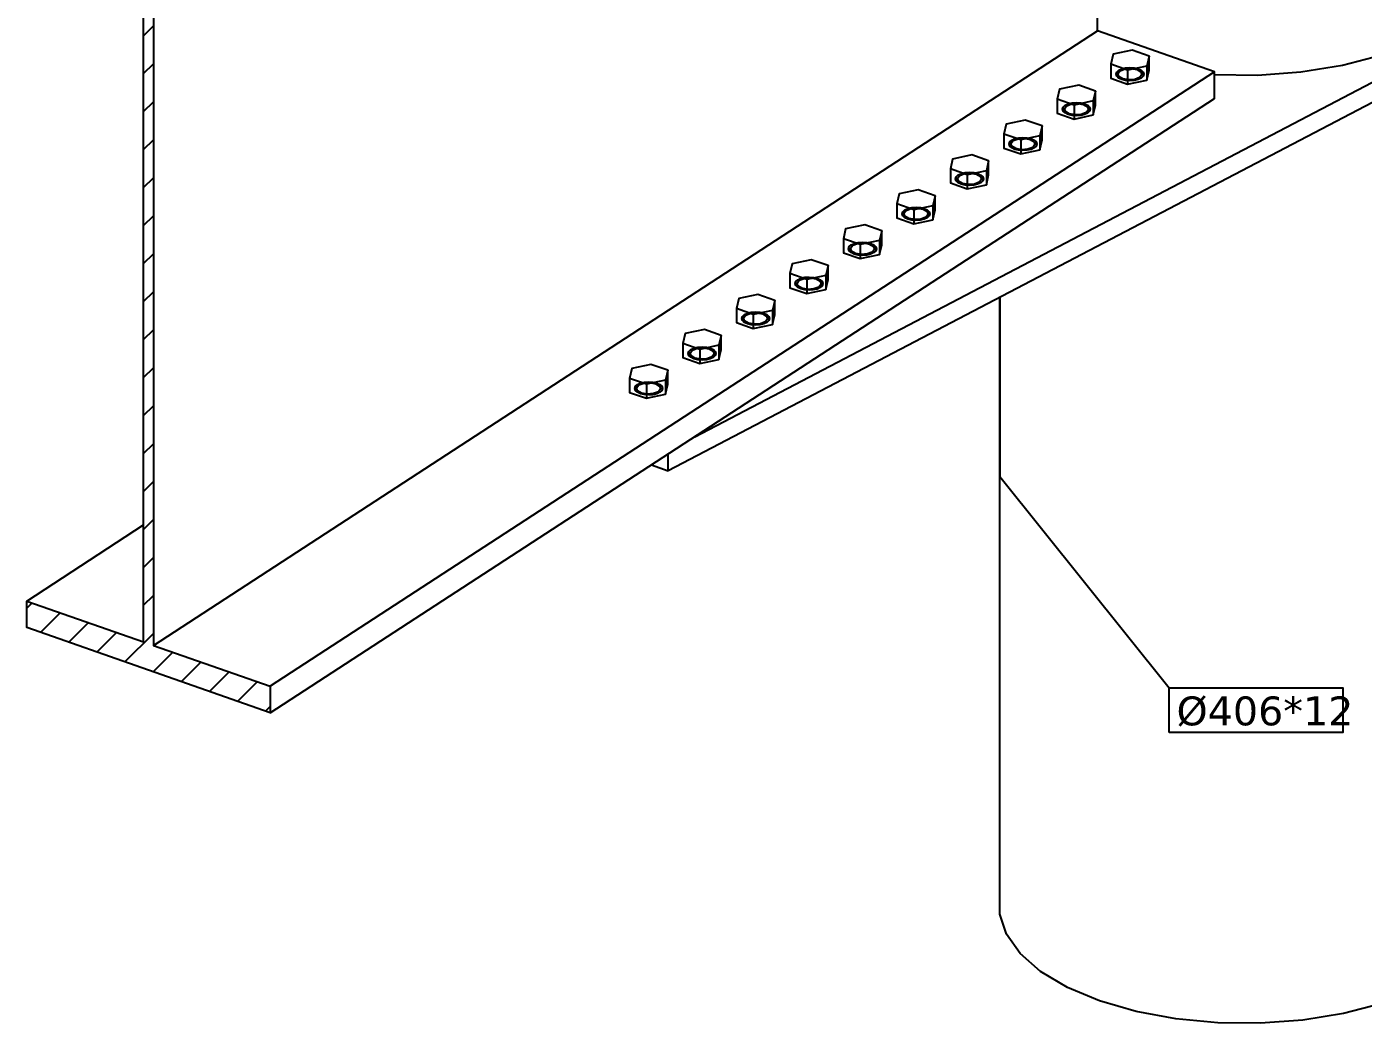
# Model space of a CAD drawing. Header units: millimetres. Extents: x 15962 to 71432, y 9666 to 72266.
# Drawn here: x 27989 to 29095, y 37798 to 38622 of the extents above; entities that cross this region are included whole.
import ezdxf

# ---------------------------------------------------------------- set-up
doc = ezdxf.new("R2010")
doc.units = ezdxf.units.MM
doc.header["$LTSCALE"] = 2
doc.styles.add('Arial Narrow', font='verdana.ttf', dxfattribs={"height": 0.2})

msp = doc.modelspace()

# ---------------------------------------------------------------- hatches: boundary and pattern name
at = {"linetype": 'Continuous'}
h = msp.add_hatch(dxfattribs=at)
h.set_pattern_fill('', scale=7, style=0, pattern_type=0)
h.set_pattern_definition([(45, (27988.857, 38832.595), (-15.71545, 15.71545), [])])
h.paths.add_polyline_path([(27988.8575, 38854.5658), (27988.8575, 38832.5953), (28085.6308, 38798.7375), (28085.6308, 38113.2602), (27988.8575, 38147.118), (27988.8575, 38125.1476), (28190.4686, 38054.6104), (28190.4686, 38076.5808), (28093.6953, 38110.4387), (28093.6953, 38795.916), (28190.4686, 38762.0582), (28190.4686, 38784.0286)])

# ---------------------------------------------------------------- linework, layer by layer
at = {"color": 2, "linetype": 'Continuous'}
for p, q in [((28971.8591, 38585.0805), (28875.0858, 38618.9383)), ((28541.6895, 38283.1718), (29108.0371, 38579.357)), ((29127.1672, 38572.664), (28519.7808, 38255.0166)), ((28794.266, 37888.0118), (28794.266, 38398.5653)), ((27988.8575, 38147.118), (28085.6308, 38210.0945))]:
    msp.add_line(p, q, dxfattribs=at)
for points in [[(28190.4686, 38762.0582), (28093.6953, 38795.916), (28093.6953, 38110.4387), (28190.4686, 38076.5808), (28190.4686, 38054.6104), (27988.8575, 38125.1476), (27988.8575, 38147.118), (28085.6308, 38113.2602), (28085.6308, 38798.7375), (27988.8575, 38832.5953), (27988.8575, 38854.5658), (28320.9779, 39070.6973)], [(28093.6953, 38110.4387), (28875.0858, 38618.9383), (28875.0858, 38659.2037)], [(28971.8591, 38582.8451), (29007.6269, 38582.4727), (29043.4617, 38585.1045), (29077.7944, 38590.6655), (29109.5817, 38598.9867), (29117.6584, 38602.0798)], [(28505.8924, 38259.8764), (28519.7808, 38255.0166), (28519.7808, 38268.9144)], [(29199.3967, 37900.6822), (29198.6248, 37883.8018), (29191.7215, 37867.2419), (29178.8965, 37851.5055), (29160.5396, 37837.0708), (29137.2085, 37824.3765), (29109.6121, 37813.8082), (29078.589, 37805.687), (29045.0816, 37800.2597), (29010.1082, 37797.6912), (28974.7314, 37798.0595), (28940.0261, 37801.3535), (28907.0468, 37807.473), (28876.7955, 37816.2322), (28850.1915, 37827.3648), (28828.043, 37840.5327), (28811.0231, 37855.3356), (28799.6489, 37871.324), (28794.266, 37888.0118)]]:
    msp.add_lwpolyline(points, dxfattribs=at)
at = {"color": 7, "linetype": 'Continuous'}
for points in [[(28900.0547, 38586.5626), (28886.0719, 38591.44), (28886.0719, 38579.8396), (28900.0547, 38574.9622), (28915.8983, 38578.3017), (28917.7591, 38586.5185), (28917.7591, 38598.1189), (28903.7763, 38602.9962), (28887.9327, 38599.6568), (28886.0719, 38591.44)], [(28917.7591, 38598.1189), (28915.8983, 38589.9021), (28915.8983, 38578.3017)], [(28915.8983, 38589.9021), (28900.0547, 38586.5626), (28900.0547, 38574.9622)], [(28855.7935, 38557.672), (28841.8108, 38562.5494), (28841.8108, 38550.949), (28855.7935, 38546.0716), (28871.6371, 38549.4111), (28873.498, 38557.6279), (28873.498, 38569.2283), (28859.5152, 38574.1056), (28843.6716, 38570.7662), (28841.8108, 38562.5494)], [(28873.498, 38569.2283), (28871.6371, 38561.0115), (28871.6371, 38549.4111)], [(28871.6371, 38561.0115), (28855.7935, 38557.672), (28855.7935, 38546.0716)], [(28811.5324, 38528.7814), (28797.5497, 38533.6588), (28797.5497, 38522.0584), (28811.5324, 38517.1811), (28827.376, 38520.5205), (28829.2369, 38528.7373), (28829.2369, 38540.3377), (28815.2541, 38545.215), (28799.4105, 38541.8756), (28797.5497, 38533.6588)], [(28829.2369, 38540.3377), (28827.376, 38532.1209), (28827.376, 38520.5205)], [(28827.376, 38532.1209), (28811.5324, 38528.7814), (28811.5324, 38517.1811)], [(28767.2713, 38499.8908), (28753.2886, 38504.7682), (28753.2886, 38493.1678), (28767.2713, 38488.2905), (28783.1149, 38491.6299), (28784.9758, 38499.8467), (28784.9758, 38511.4471), (28770.993, 38516.3244), (28755.1494, 38512.985), (28753.2886, 38504.7682)], [(28784.9758, 38511.4471), (28783.1149, 38503.2303), (28783.1149, 38491.6299)], [(28783.1149, 38503.2303), (28767.2713, 38499.8908), (28767.2713, 38488.2905)], [(28723.0102, 38471.0003), (28709.0275, 38475.8776), (28709.0275, 38464.2772), (28723.0102, 38459.3999), (28738.8538, 38462.7393), (28740.7147, 38470.9561), (28740.7147, 38482.5565), (28726.7319, 38487.4338), (28710.8883, 38484.0944), (28709.0275, 38475.8776)], [(28738.8538, 38474.3397), (28723.0102, 38471.0003), (28723.0102, 38459.3999)], [(28740.7147, 38482.5565), (28738.8538, 38474.3397), (28738.8538, 38462.7393)], [(28678.7491, 38442.1097), (28664.7664, 38446.987), (28664.7664, 38435.3866), (28678.7491, 38430.5093), (28694.5927, 38433.8487), (28696.4536, 38442.0655), (28696.4536, 38453.6659), (28682.4708, 38458.5433), (28666.6272, 38455.2038), (28664.7664, 38446.987)], [(28696.4536, 38453.6659), (28694.5927, 38445.4491), (28694.5927, 38433.8487)], [(28694.5927, 38445.4491), (28678.7491, 38442.1097), (28678.7491, 38430.5093)], [(28634.488, 38413.2191), (28620.5052, 38418.0964), (28620.5052, 38406.496), (28634.488, 38401.6187), (28650.3316, 38404.9581), (28652.1925, 38413.1749), (28652.1925, 38424.7753), (28638.2097, 38429.6527), (28622.3661, 38426.3132), (28620.5052, 38418.0964)], [(28652.1925, 38424.7753), (28650.3316, 38416.5585), (28650.3316, 38404.9581)], [(28650.3316, 38416.5585), (28634.488, 38413.2191), (28634.488, 38401.6187)], [(28590.2269, 38384.3285), (28576.2441, 38389.2058), (28576.2441, 38377.6055), (28590.2269, 38372.7281), (28606.0705, 38376.0675), (28607.9313, 38384.2843), (28607.9313, 38395.8847), (28593.9486, 38400.7621), (28578.105, 38397.4226), (28576.2441, 38389.2058)], [(28794.266, 38398.5653), (28794.266, 38250.2902), (28934.5267, 38075.2806)], [(28606.0705, 38387.6679), (28590.2269, 38384.3285), (28590.2269, 38372.7281)], [(28607.9313, 38395.8847), (28606.0705, 38387.6679), (28606.0705, 38376.0675)], [(28545.9658, 38355.4379), (28531.983, 38360.3152), (28531.983, 38348.7149), (28545.9658, 38343.8375), (28561.8094, 38347.1769), (28563.6702, 38355.3937), (28563.6702, 38366.9941), (28549.6875, 38371.8715), (28533.8439, 38368.532), (28531.983, 38360.3152)], [(28563.6702, 38366.9941), (28561.8094, 38358.7773), (28561.8094, 38347.1769)], [(28561.8094, 38358.7773), (28545.9658, 38355.4379), (28545.9658, 38343.8375)], [(28501.7047, 38326.5473), (28487.7219, 38331.4247), (28487.7219, 38319.8243), (28501.7047, 38314.9469), (28517.5483, 38318.2864), (28519.4091, 38326.5031), (28519.4091, 38338.1035), (28505.4264, 38342.9809), (28489.5828, 38339.6415), (28487.7219, 38331.4247)], [(28517.5483, 38329.8867), (28501.7047, 38326.5473), (28501.7047, 38314.9469)], [(28519.4091, 38338.1035), (28517.5483, 38329.8867), (28517.5483, 38318.2864)]]:
    msp.add_lwpolyline(points, dxfattribs=at)
for points in [[(28911.2389, 38586.3914), (28912.863, 38584.8594), (28913.4154, 38583.163), (28912.8422, 38581.4681), (28911.1994, 38579.9407), (28908.6478, 38578.7303), (28905.4372, 38577.9553), (28901.8819, 38577.6917), (28898.3298, 38577.9653), (28895.1288, 38578.7491), (28892.5921, 38579.9667), (28890.968, 38581.4986), (28890.4155, 38583.1951), (28890.9888, 38584.89), (28892.6316, 38586.4174), (28895.1832, 38587.6278), (28898.3938, 38588.4027), (28901.9491, 38588.6663), (28905.5012, 38588.3928), (28908.7022, 38587.6089)], [(28893.8425, 38585.995), (28897.8749, 38587.5437), (28902.9899, 38587.923), (28907.817, 38587.0311), (28911.0628, 38585.1071), (28911.8576, 38582.6664), (28909.9884, 38580.3631), (28905.9561, 38578.8143), (28900.8411, 38578.4351), (28896.014, 38579.327), (28892.7682, 38581.251), (28891.9734, 38583.6917)], [(28866.9778, 38557.5008), (28868.6019, 38555.9689), (28869.1543, 38554.2724), (28868.5811, 38552.5775), (28866.9383, 38551.0501), (28864.3867, 38549.8397), (28861.1761, 38549.0647), (28857.6208, 38548.8011), (28854.0687, 38549.0747), (28850.8677, 38549.8585), (28848.331, 38551.0761), (28846.7069, 38552.608), (28846.1544, 38554.3045), (28846.7277, 38555.9994), (28848.3705, 38557.5268), (28850.9221, 38558.7372), (28854.1327, 38559.5121), (28857.688, 38559.7757), (28861.24, 38559.5022), (28864.4411, 38558.7183)], [(28849.5814, 38557.1044), (28853.6137, 38558.6532), (28858.7287, 38559.0324), (28863.5559, 38558.1405), (28866.8017, 38556.2165), (28867.5965, 38553.7758), (28865.7273, 38551.4725), (28861.695, 38549.9237), (28856.58, 38549.5445), (28851.7529, 38550.4364), (28848.5071, 38552.3604), (28847.7123, 38554.8011)], [(28822.7167, 38528.6102), (28824.3408, 38527.0783), (28824.8932, 38525.3818), (28824.32, 38523.6869), (28822.6772, 38522.1595), (28820.1256, 38520.9491), (28816.915, 38520.1742), (28813.3597, 38519.9105), (28809.8076, 38520.1841), (28806.6066, 38520.968), (28804.0699, 38522.1855), (28802.4458, 38523.7174), (28801.8933, 38525.4139), (28802.4666, 38527.1088), (28804.1094, 38528.6362), (28806.661, 38529.8466), (28809.8716, 38530.6215), (28813.4269, 38530.8852), (28816.9789, 38530.6116), (28820.18, 38529.8277)], [(28805.3203, 38528.2138), (28809.3526, 38529.7626), (28814.4676, 38530.1418), (28819.2948, 38529.2499), (28822.5406, 38527.3259), (28823.3354, 38524.8852), (28821.4662, 38522.5819), (28817.4339, 38521.0331), (28812.3189, 38520.6539), (28807.4918, 38521.5458), (28804.246, 38523.4698), (28803.4512, 38525.9105)], [(28778.4556, 38499.7196), (28780.0797, 38498.1877), (28780.6321, 38496.4912), (28780.0589, 38494.7963), (28778.4161, 38493.2689), (28775.8645, 38492.0585), (28772.6539, 38491.2836), (28769.0985, 38491.02), (28765.5465, 38491.2935), (28762.3455, 38492.0774), (28759.8088, 38493.2949), (28758.1847, 38494.8268), (28757.6322, 38496.5233), (28758.2055, 38498.2182), (28759.8483, 38499.7456), (28762.3999, 38500.956), (28765.6105, 38501.7309), (28769.1658, 38501.9946), (28772.7178, 38501.721), (28775.9189, 38500.9371)], [(28761.0592, 38499.3232), (28765.0915, 38500.872), (28770.2065, 38501.2512), (28775.0337, 38500.3593), (28778.2795, 38498.4353), (28779.0743, 38495.9946), (28777.2051, 38493.6913), (28773.1728, 38492.1425), (28768.0578, 38491.7633), (28763.2307, 38492.6552), (28759.9849, 38494.5792), (28759.1901, 38497.0199)], [(28734.1945, 38470.829), (28735.8186, 38469.2971), (28736.371, 38467.6006), (28735.7978, 38465.9057), (28734.155, 38464.3783), (28731.6034, 38463.1679), (28728.3928, 38462.393), (28724.8374, 38462.1294), (28721.2854, 38462.4029), (28718.0844, 38463.1868), (28715.5476, 38464.4043), (28713.9236, 38465.9363), (28713.3711, 38467.6327), (28713.9444, 38469.3276), (28715.5872, 38470.855), (28718.1388, 38472.0654), (28721.3494, 38472.8404), (28724.9047, 38473.104), (28728.4567, 38472.8304), (28731.6578, 38472.0466)], [(28716.7981, 38470.4326), (28720.8304, 38471.9814), (28725.9454, 38472.3606), (28730.7725, 38471.4687), (28734.0184, 38469.5447), (28734.8132, 38467.104), (28732.944, 38464.8007), (28728.9117, 38463.2519), (28723.7967, 38462.8727), (28718.9696, 38463.7646), (28715.7238, 38465.6886), (28714.9289, 38468.1293)], [(28689.9334, 38441.9384), (28691.5575, 38440.4065), (28692.1099, 38438.71), (28691.5367, 38437.0151), (28689.8939, 38435.4877), (28687.3423, 38434.2773), (28684.1317, 38433.5024), (28680.5763, 38433.2388), (28677.0243, 38433.5123), (28673.8233, 38434.2962), (28671.2865, 38435.5137), (28669.6625, 38437.0457), (28669.11, 38438.7421), (28669.6832, 38440.437), (28671.3261, 38441.9644), (28673.8777, 38443.1748), (28677.0883, 38443.9498), (28680.6436, 38444.2134), (28684.1956, 38443.9399), (28687.3967, 38443.156)], [(28672.537, 38441.542), (28676.5693, 38443.0908), (28681.6843, 38443.47), (28686.5114, 38442.5782), (28689.7573, 38440.6541), (28690.5521, 38438.2134), (28688.6829, 38435.9101), (28684.6506, 38434.3614), (28679.5356, 38433.9821), (28674.7085, 38434.874), (28671.4627, 38436.798), (28670.6678, 38439.2387)], [(28645.6723, 38413.0479), (28647.2963, 38411.5159), (28647.8488, 38409.8194), (28647.2756, 38408.1246), (28645.6327, 38406.5971), (28643.0812, 38405.3867), (28639.8706, 38404.6118), (28636.3152, 38404.3482), (28632.7632, 38404.6217), (28629.5621, 38405.4056), (28627.0254, 38406.6231), (28625.4014, 38408.1551), (28624.8489, 38409.8515), (28625.4221, 38411.5464), (28627.065, 38413.0738), (28629.6166, 38414.2842), (28632.8271, 38415.0592), (28636.3825, 38415.3228), (28639.9345, 38415.0493), (28643.1356, 38414.2654)], [(28628.2759, 38412.6514), (28632.3082, 38414.2002), (28637.4232, 38414.5795), (28642.2503, 38413.6876), (28645.4962, 38411.7635), (28646.291, 38409.3228), (28644.4218, 38407.0195), (28640.3895, 38405.4708), (28635.2745, 38405.0915), (28630.4474, 38405.9834), (28627.2015, 38407.9075), (28626.4067, 38410.3481)], [(28601.4112, 38384.1573), (28603.0352, 38382.6253), (28603.5877, 38380.9288), (28603.0145, 38379.234), (28601.3716, 38377.7066), (28598.82, 38376.4961), (28595.6094, 38375.7212), (28592.0541, 38375.4576), (28588.5021, 38375.7311), (28585.301, 38376.515), (28582.7643, 38377.7325), (28581.1403, 38379.2645), (28580.5878, 38380.9609), (28581.161, 38382.6558), (28582.8039, 38384.1832), (28585.3554, 38385.3936), (28588.566, 38386.1686), (28592.1214, 38386.4322), (28595.6734, 38386.1587), (28598.8744, 38385.3748)], [(28584.0148, 38383.7608), (28588.0471, 38385.3096), (28593.1621, 38385.6889), (28597.9892, 38384.797), (28601.2351, 38382.8729), (28602.0299, 38380.4323), (28600.1607, 38378.1289), (28596.1284, 38376.5802), (28591.0134, 38376.2009), (28586.1863, 38377.0928), (28582.9404, 38379.0169), (28582.1456, 38381.4575)], [(28557.1501, 38355.2667), (28558.7741, 38353.7347), (28559.3266, 38352.0383), (28558.7533, 38350.3434), (28557.1105, 38348.816), (28554.5589, 38347.6055), (28551.3483, 38346.8306), (28547.793, 38346.567), (28544.241, 38346.8405), (28541.0399, 38347.6244), (28538.5032, 38348.8419), (28536.8791, 38350.3739), (28536.3267, 38352.0703), (28536.8999, 38353.7652), (28538.5427, 38355.2926), (28541.0943, 38356.5031), (28544.3049, 38357.278), (28547.8603, 38357.5416), (28551.4123, 38357.2681), (28554.6133, 38356.4842)], [(28539.7537, 38354.8702), (28543.786, 38356.419), (28548.901, 38356.7983), (28553.7281, 38355.9064), (28556.9739, 38353.9823), (28557.7688, 38351.5417), (28555.8996, 38349.2384), (28551.8673, 38347.6896), (28546.7523, 38347.3103), (28541.9252, 38348.2022), (28538.6793, 38350.1263), (28537.8845, 38352.5669)], [(28512.8889, 38326.3761), (28514.513, 38324.8441), (28515.0655, 38323.1477), (28514.4922, 38321.4528), (28512.8494, 38319.9254), (28510.2978, 38318.715), (28507.0872, 38317.94), (28503.5319, 38317.6764), (28499.9799, 38317.9499), (28496.7788, 38318.7338), (28494.2421, 38319.9513), (28492.618, 38321.4833), (28492.0656, 38323.1798), (28492.6388, 38324.8746), (28494.2816, 38326.402), (28496.8332, 38327.6125), (28500.0438, 38328.3874), (28503.5992, 38328.651), (28507.1512, 38328.3775), (28510.3522, 38327.5936)], [(28495.4926, 38325.9797), (28499.5249, 38327.5284), (28504.6399, 38327.9077), (28509.467, 38327.0158), (28512.7128, 38325.0917), (28513.5076, 38322.6511), (28511.6385, 38320.3478), (28507.6062, 38318.799), (28502.4912, 38318.4197), (28497.664, 38319.3116), (28494.4182, 38321.2357), (28493.6234, 38323.6763)]]:
    msp.add_lwpolyline(points, close=True, dxfattribs=at)

# ---------------------------------------------------------------- wipeouts: each hides what was drawn before it
at = {"color": 0}
msp.add_wipeout([(29072.0696, 38044.2806), (29072.0696, 38069.2806), (28940.5267, 38069.2806), (28940.5267, 38044.2806)], dxfattribs=at)

# ---------------------------------------------------------------- next in the draw order: wipeouts: each hides what was drawn before it
msp.add_wipeout([(29072.0696, 38044.2806), (29072.0696, 38069.2806), (28940.5267, 38069.2806), (28940.5267, 38044.2806)], dxfattribs=at)

# ---------------------------------------------------------------- next in the draw order: linework, layer by layer
at = {"color": 2, "linetype": 'Continuous'}
msp.add_lwpolyline([(28190.4686, 38054.6104), (28971.8591, 38563.11), (28971.8591, 38585.0805), (28190.4686, 38076.5808)], dxfattribs=at)
at = {"color": 7, "linetype": 'Continuous'}
msp.add_lwpolyline([(28934.5267, 38038.2806), (28934.5267, 38075.2806), (29078.0696, 38075.2806), (29078.0696, 38038.2806)], close=True, dxfattribs=at)

# ---------------------------------------------------------------- next in the draw order: texts
at = {"color": 4, "style": 'Arial Narrow'}
msp.add_text('Ø406*12', height=23.87695, dxfattribs=at).set_placement((28940.5267, 38044.2806))

doc.saveas('drawing.dxf')
